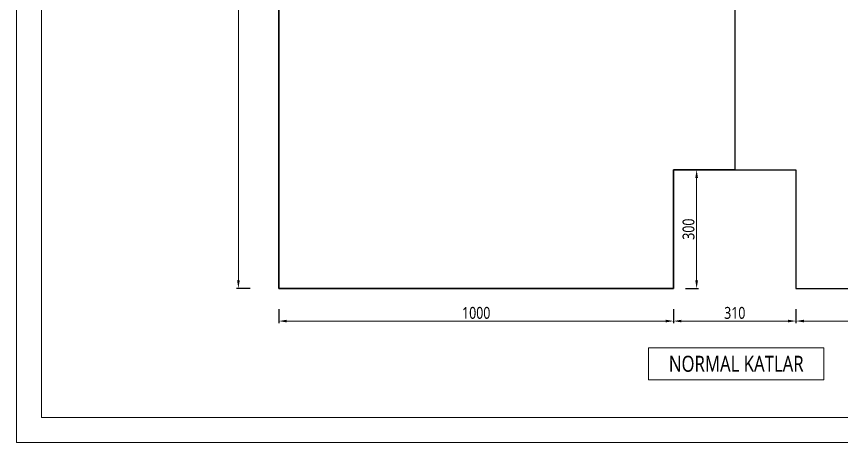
# Model space of a CAD drawing. Header units: metres. Extents: x 41905 to 73816, y -45641 to -42980.
# Drawn here: x 53195 to 55285, y -45641 to -44562 of the extents above; entities that cross this region are included whole.
import ezdxf

# ---------------------------------------------------------------- set-up
doc = ezdxf.new("R2010")
doc.units = ezdxf.units.M
for name, color, linetype, lineweight in [('A ALAN BRÜT', 5, 'Continuous', 30), ('A ANTET', 7, 'Continuous', 13), ('A YAZI', 7, 'Continuous', 13)]:
    doc.layers.add(name, color=color, linetype=linetype, lineweight=lineweight)
doc.layers.add('A YAZDIRMA', color=7, linetype='Continuous', lineweight=13, true_color=0x848484)
doc.layers.add('A ÖLÇÜ DIŞ', color=1, linetype='Continuous', lineweight=13, true_color=0xff0000)
doc.styles.add('HİB Segoe Bold', font='segoeuib.ttf', dxfattribs={"width": 0.8})
doc.styles.add('HİB Segoe Semilight .7', font='segoeuisl.ttf', dxfattribs={"width": 0.7})
doc.dimstyles.new('HİB New', dxfattribs={"dimtxt": 12, "dimasz": 18, "dimexe": 5, "dimexo": 30, "dimgap": 5, "dimtad": 1, "dimdec": 0, "dimzin": 0, "dimdsep": 46, "dimtxsty": 'HİB Segoe Semilight .7', "dimcen": 0.09, "dimclrd": 256, "dimclre": 256, "dimclrt": 256, "dimadec": 0, "dimazin": 0, "dimtfac": 1, "dimtdec": 4, "dimtix": 1, "dimtofl": 0, "dimtmove": 0, "dimatfit": 3, "dimfxl": 30, "dimfxlon": 1, "dimtvp": 1, "dimtolj": 1, "dimtzin": 0, "dimlwd": -1, "dimlwe": -3, "dimarcsym": 0})

# ---------------------------------------------------------------- blocks, each defined once
blk = doc.blocks.new('safsafsaf')
at = {"layer": 'A ANTET', "linetype": 'ByBlock', "ltscale": 100}
blk.add_lwpolyline([(52997.3, -40674.5), (49168, -40674.5), (49168, -37858.9), (52997.3, -37858.9)], close=True, dxfattribs=at)
at = {"layer": 'A YAZDIRMA', "linetype": 'ByBlock', "ltscale": 100}
blk.add_lwpolyline([(53278.8, -40744.9), (53278.8, -37788.5), (49097.6, -37788.5), (49097.6, -40744.9)], close=True, dxfattribs=at)
blk = doc.blocks.new('*D17953')
at = {"layer": 'A ÖLÇÜ DIŞ', "lineweight": -3, "ltscale": 0.5}
for p, q in [((53786.8, -43580.5), (53751.8, -43580.5)), ((53786.8, -45250.5), (53751.8, -45250.5))]:
    blk.add_line(p, q, dxfattribs=at)
at = {"layer": 'A ÖLÇÜ DIŞ', "ltscale": 0.5}
blk.add_line((53756.8, -43600.5), (53756.8, -45230.5), dxfattribs=at)
at = {"layer": 'A ÖLÇÜ DIŞ'}
for points in [[(53760.2, -43600.5), (53753.5, -43600.5), (53756.8, -43580.5)], [(53753.5, -45230.5), (53760.2, -45230.5), (53756.8, -45250.5)]]:
    blk.add_solid(points, dxfattribs=at)
at = {"layer": 'Defpoints', "color": 0}
for p in [(53859.3, -43580.5), (53756.8, -45250.5), (53859.3, -45250.5)]:
    blk.add_point(p, dxfattribs=at)
at = {"layer": 'A ÖLÇÜ DIŞ', "ltscale": 0.5, "insert": (53736.3, -44415.5), "char_height": 30, "attachment_point": 5, "rotation": 90, "style": 'HİB Segoe Bold'}
blk.add_mtext('\\A1;1670', dxfattribs=at)
blk = doc.blocks.new('*D17954')
at = {"layer": 'A ÖLÇÜ DIŞ', "lineweight": -3, "ltscale": 0.5}
for p, q in [((53859.3, -45303.3), (53859.3, -45338.3)), ((54859.3, -45303.3), (54859.3, -45338.3))]:
    blk.add_line(p, q, dxfattribs=at)
at = {"layer": 'A ÖLÇÜ DIŞ', "ltscale": 0.5}
blk.add_line((53879.3, -45333.3), (54839.3, -45333.3), dxfattribs=at)
at = {"layer": 'A ÖLÇÜ DIŞ'}
for points in [[(53879.3, -45329.9), (53879.3, -45336.6), (53859.3, -45333.3)], [(54839.3, -45336.6), (54839.3, -45329.9), (54859.3, -45333.3)]]:
    blk.add_solid(points, dxfattribs=at)
at = {"layer": 'Defpoints', "color": 0}
for p in [(53859.3, -45250.5), (54859.3, -45250.5), (54859.3, -45333.3)]:
    blk.add_point(p, dxfattribs=at)
at = {"layer": 'A ÖLÇÜ DIŞ', "ltscale": 0.5, "insert": (54359.3, -45312.7), "char_height": 30, "attachment_point": 5, "style": 'HİB Segoe Bold'}
blk.add_mtext('\\A1;1000', dxfattribs=at)
blk = doc.blocks.new('*D17955')
at = {"layer": 'A ÖLÇÜ DIŞ', "lineweight": -3, "ltscale": 0.5}
for p, q in [((54859.3, -45303.3), (54859.3, -45338.3)), ((55169.3, -45303.3), (55169.3, -45338.3))]:
    blk.add_line(p, q, dxfattribs=at)
at = {"layer": 'A ÖLÇÜ DIŞ', "ltscale": 0.5}
blk.add_line((54879.3, -45333.3), (55149.3, -45333.3), dxfattribs=at)
at = {"layer": 'A ÖLÇÜ DIŞ'}
for points in [[(54879.3, -45329.9), (54879.3, -45336.6), (54859.3, -45333.3)], [(55149.3, -45336.6), (55149.3, -45329.9), (55169.3, -45333.3)]]:
    blk.add_solid(points, dxfattribs=at)
at = {"layer": 'Defpoints', "color": 0}
for p in [(54859.3, -45250.5), (55169.3, -45250.5), (55169.3, -45333.3)]:
    blk.add_point(p, dxfattribs=at)
at = {"layer": 'A ÖLÇÜ DIŞ', "ltscale": 0.5, "insert": (55014.3, -45312.7), "char_height": 30, "attachment_point": 5, "style": 'HİB Segoe Bold'}
blk.add_mtext('\\A1;310', dxfattribs=at)
blk = doc.blocks.new('*D17956')
at = {"layer": 'A ÖLÇÜ DIŞ', "lineweight": -3, "ltscale": 0.5}
for p, q in [((55169.3, -45303.3), (55169.3, -45338.3)), ((56169.3, -45303.3), (56169.3, -45338.3))]:
    blk.add_line(p, q, dxfattribs=at)
at = {"layer": 'A ÖLÇÜ DIŞ', "ltscale": 0.5}
blk.add_line((55189.3, -45333.3), (56149.3, -45333.3), dxfattribs=at)
at = {"layer": 'A ÖLÇÜ DIŞ'}
for points in [[(55189.3, -45329.9), (55189.3, -45336.6), (55169.3, -45333.3)], [(56149.3, -45336.6), (56149.3, -45329.9), (56169.3, -45333.3)]]:
    blk.add_solid(points, dxfattribs=at)
at = {"layer": 'Defpoints', "color": 0}
for p in [(55169.3, -45256.1), (56169.3, -45256.1), (56169.3, -45333.3)]:
    blk.add_point(p, dxfattribs=at)
at = {"layer": 'A ÖLÇÜ DIŞ', "ltscale": 0.5, "insert": (55669.3, -45312.7), "char_height": 30, "attachment_point": 5, "style": 'HİB Segoe Bold'}
blk.add_mtext('\\A1;1000', dxfattribs=at)
blk = doc.blocks.new('*D17958')
at = {"layer": 'A ÖLÇÜ DIŞ', "lineweight": -3, "ltscale": 0.5}
for p, q in [((54889.3, -44950.6), (54922.7, -44950.6)), ((54889.3, -45250.5), (54922.7, -45250.5))]:
    blk.add_line(p, q, dxfattribs=at)
at = {"layer": 'A ÖLÇÜ DIŞ', "ltscale": 0.5}
blk.add_line((54917.7, -45230.5), (54917.7, -44970.6), dxfattribs=at)
at = {"layer": 'A ÖLÇÜ DIŞ'}
for points in [[(54921, -44970.6), (54914.3, -44970.6), (54917.7, -44950.6)], [(54914.3, -45230.5), (54921, -45230.5), (54917.7, -45250.5)]]:
    blk.add_solid(points, dxfattribs=at)
at = {"layer": 'Defpoints', "color": 0}
for p in [(54859.3, -44950.6), (54917.7, -44950.6), (54859.3, -45250.5)]:
    blk.add_point(p, dxfattribs=at)
at = {"layer": 'A ÖLÇÜ DIŞ', "ltscale": 0.5, "insert": (54897.2, -45100.5), "char_height": 30, "attachment_point": 5, "rotation": 90, "style": 'HİB Segoe Bold'}
blk.add_mtext('\\A1;300', dxfattribs=at)

msp = doc.modelspace()

# ---------------------------------------------------------------- linework, layer by layer
at = {"layer": 'A ALAN BRÜT', "ltscale": 0.5}
for points in [[(53859.3, -45250.5), (54859.3, -45250.5), (54859.3, -44950.6), (55169.3, -44950.6), (55169.3, -45250.5), (56169.3, -45250.5), (56169.3, -43580.5), (55169.3, -43580.5), (55169.3, -43880.3), (54859.3, -43880.3), (54859.3, -43580.5), (53859.3, -43580.5)], [(55014.3, -44540.5), (55014.3, -44950.6), (54859.3, -44950.6), (54859.3, -45250.5), (53859.3, -45250.5), (53859.3, -44415.5), (54554.3, -44415.5), (54554.3, -44540.5)], [(55014.3, -44540.5), (55014.3, -44950.6), (55169.3, -44950.6), (55169.3, -45250.5), (56169.3, -45250.5), (56169.3, -44415.5), (55474.3, -44415.5), (55474.3, -44540.5)]]:
    msp.add_lwpolyline(points, close=True, dxfattribs=at)

# ---------------------------------------------------------------- block references
at = {"layer": 'A ANTET', "ltscale": 0.5, "xscale": 0.8999999999999999, "yscale": 0.8999999999999999, "zscale": 0.8999999999999999}
msp.add_blockref('safsafsaf', (9006.8, -8970.3), dxfattribs=at)

# ---------------------------------------------------------------- texts
at = {"layer": 'A YAZI', "ltscale": 100, "insert": (54816.1, -45462.2), "char_height": 40.5, "width": 403.962, "attachment_point": 7, "style": 'HİB Segoe Bold', "bg_fill": 16}
msp.add_mtext('\\pxqc;NORMAL KATLAR', dxfattribs=at)

# ---------------------------------------------------------------- dimensions: what is measured, and where the dimension line sits
at = {"layer": 'A ÖLÇÜ DIŞ', "ltscale": 0.5}
for base, p1, p2, picture, middle in [((53756.8, -45250.5), (53859.3, -43580.5), (53859.3, -45250.5), '*D17953', (53736.3, -44415.5)), ((54917.7, -44950.6), (54859.3, -45250.5), (54859.3, -44950.6), '*D17958', (54897.2, -45100.5))]:
    dim = msp.add_linear_dim(base=base, p1=p1, p2=p2, angle=90, dimstyle='HİB New', override={"dimtxt": 30, "dimasz": 20, "dimtxsty": 'HİB Segoe Bold'}, dxfattribs=at)
    dim.commit()
    dim.dimension.update_dxf_attribs({"geometry": picture, "text_midpoint": middle})
for base, p1, p2, picture, middle in [((54859.3, -45333.3), (53859.3, -45250.5), (54859.3, -45250.5), '*D17954', (54359.3, -45312.7)), ((55169.3, -45333.3), (54859.3, -45250.5), (55169.3, -45250.5), '*D17955', (55014.3, -45312.7)), ((56169.3, -45333.3), (55169.3, -45256.1), (56169.3, -45256.1), '*D17956', (55669.3, -45312.7))]:
    dim = msp.add_linear_dim(base=base, p1=p1, p2=p2, dimstyle='HİB New', override={"dimtxt": 30, "dimasz": 20, "dimtxsty": 'HİB Segoe Bold'}, dxfattribs=at)
    dim.commit()
    dim.dimension.update_dxf_attribs({"geometry": picture, "text_midpoint": middle})

doc.saveas('drawing.dxf')
